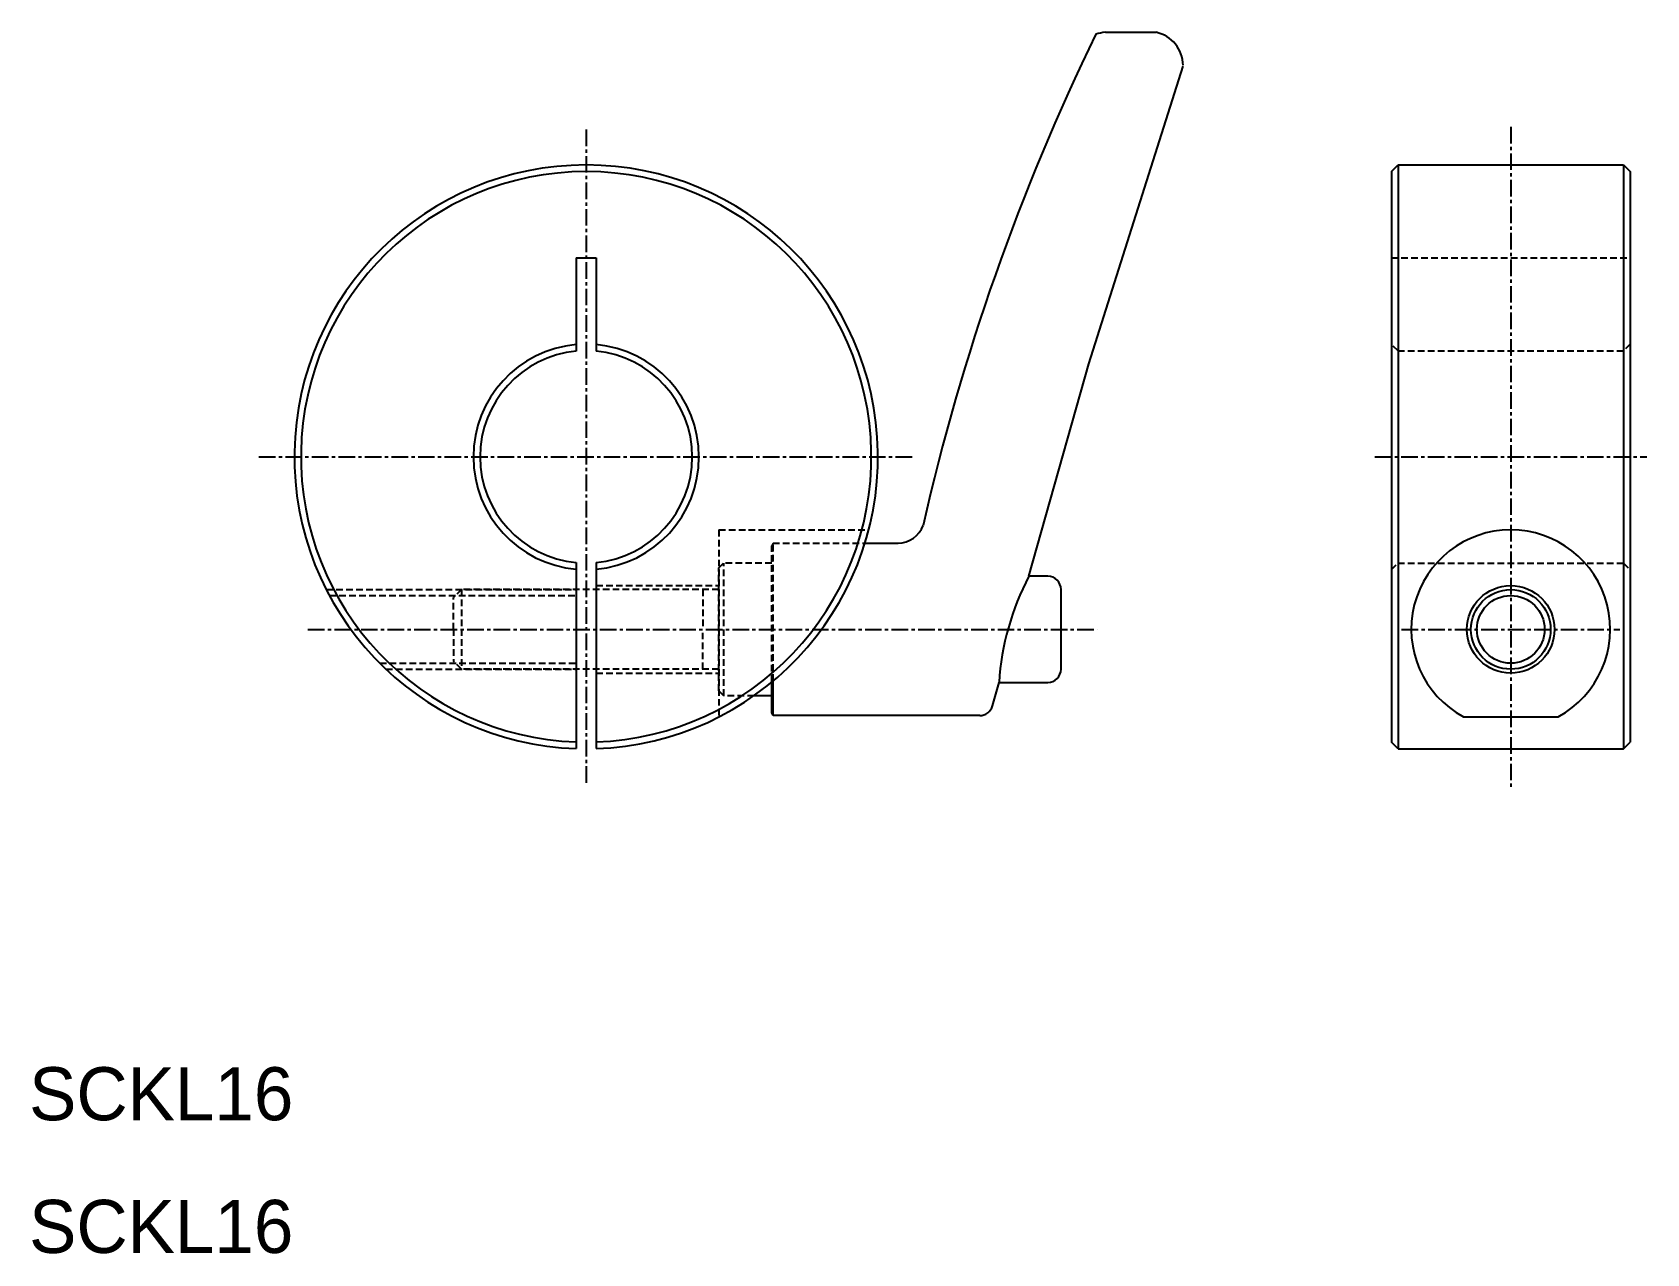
# Model space of a CAD drawing. Extents: x 10 to 132, y 10 to 102.
import ezdxf

# ---------------------------------------------------------------- set-up
doc = ezdxf.new("R2010")
doc.units = 0
doc.linetypes.add('CENTER', pattern=[2, 1.25, -0.25, 0.25, -0.25])
doc.linetypes.add('DASHED', pattern=[0.75, 0.5, -0.25])
doc.layers.get('0').update_dxf_attribs({"linetype": 'CONTINUOUS'})
doc.layers.add('CENTER', color=1, linetype='CENTER')

msp = doc.modelspace()

# ---------------------------------------------------------------- linework, layer by layer
at = {"color": 7, "linetype": 'CONTINUOUS'}
for p, q in [((91.1409528901022, 102.0000000098167), (94.9663026580805, 102.0000000107811)), ((89.88697437425178, 76.99999991314849), (97.00000065651341, 99.45796732259068)), ((112.7039548544262, 91.5), (113.2039548544262, 91.99999999999964)), ((112.7039548544258, 91.5), (112.7039548544262, 48.49999900000205)), ((113.2039548544262, 92), (113.203954854426, 47.99999999999966)), ((113.2039548544262, 92), (130.2039548544259, 92)), ((130.2039548544259, 92), (130.2039548544259, 48)), ((130.2039548544259, 92), (130.7039548544262, 91.5)), ((130.7039548544262, 91.5), (130.7039548544262, 48.49999999999965)), ((51.24999999999977, 85), (51.24999999999968, 77.96476600000015)), ((51.24999999999977, 85), (52.75, 85)), ((52.75, 85), (52.75, 77.96476600000015)), ((85.38212010502026, 60.99999998895293), (89.88697437425213, 76.99999991314985)), ((72.96676289374889, 63.50000000000012), (75.5091792783598, 63.50000000000012)), ((51.24999999999977, 62.03523383896254), (51.24999999999968, 48.01278780745485)), ((52.75, 62.03523383896254), (52.75, 48.01278780745485)), ((86.79999985422742, 60.99999998895293), (85.38212010502026, 60.99999998895293)), ((87.79999985422742, 54.00000004104265), (87.79999985422742, 59.99999998895294)), ((66, 50.70076288637046), (66, 53.08034438775194)), ((66.0858075727233, 50.5), (66.0858075727233, 53.11248704767525)), ((82.63105706543242, 51.22898380252848), (83.12969269672914, 53.00000004104254)), ((83.12969269672914, 53.00000004104254), (86.79999985422742, 53.00000004104254)), ((66, 52), (64.66397512864151, 52)), ((66.0858075727233, 50.5), (66, 50.70076288637046)), ((81.66848227835973, 50.5), (66.0858075727233, 50.5)), ((118.1340996054141, 50.40408205773434), (125.2738101034381, 50.40408205773434)), ((113.2039548544262, 48), (112.7039538544261, 48.5)), ((113.2039548544262, 48), (130.2039548544259, 48)), ((130.2039548544259, 48), (130.7039548544262, 48.5))]:
    msp.add_line(p, q, dxfattribs=at)
at = {"color": 3, "linetype": 'DASHED'}
for p, q in [((112.7039548544262, 85), (130.7039548544262, 85)), ((113.2039548544262, 78), (112.7039558544262, 78.49999899999983)), ((113.2039548544262, 78), (130.2039548544259, 78)), ((130.703954854426, 78.50000039999975), (130.2039548544259, 78)), ((62, 64.49999999999966), (62, 50.40408205773434)), ((62, 64.49999999999966), (73.3014084041408, 64.5)), ((66.08580757272341, 63.50000000000012), (66, 63.29923711362955)), ((66, 53.08034438775194), (66, 63.29923711362955)), ((66.08580757272341, 63.50000000000012), (72.96676289374889, 63.50000000000012)), ((66.0858075727233, 53.11841904927894), (66.08580757272341, 63.50000000000012)), ((62, 61.63414408212315), (62.3658559178767, 62)), ((62, 52.36585591787662), (62, 61.63414408212315)), ((62.3658559178767, 52), (62.3658559178767, 62)), ((66, 62), (62.3658559178767, 62)), ((112.7039548544262, 61.50000050000023), (113.203953854426, 62)), ((113.203953854426, 62), (130.2039548544259, 62)), ((130.2039548544259, 62), (130.7039548544262, 61.50000149999431)), ((32.4040820577345, 60), (51.24999999999977, 60)), ((42.60000000000002, 60), (42, 59.39999999999992)), ((42.60000000000002, 60), (42.60000000000002, 54)), ((62, 60), (42.60000000000002, 60)), ((52.75, 60.29999999999995), (62, 60.29999999999995)), ((60.80000000000009, 60), (60.80000000000009, 57)), ((32.64031250252211, 59.54999999999995), (51.24999999999977, 59.54999999999995)), ((42, 57), (42, 59.39999999999992)), ((42, 57), (42, 54.60000000000014)), ((60.80000000000009, 54), (60.80000000000009, 57)), ((36.437304218099, 54.44999999999976), (51.24999999999977, 54.44999999999976)), ((36.9003311294584, 54), (51.24999999999977, 53.99999999999966)), ((42.60000000000002, 54), (42, 54.60000000000014)), ((62, 54), (42.60000000000002, 54)), ((52.75, 53.69999999999976), (62, 53.69999999999976)), ((62, 52.36585591787662), (62.3658559178767, 52)), ((64.66397512864151, 52), (62.3658559178767, 52))]:
    msp.add_line(p, q, dxfattribs=at)
at = {"color": 7, "linetype": 'CONTINUOUS'}
for radius in [3.299999999999998, 2.549999999999998]:
    msp.add_circle((121.7039548544259, 57), radius, dxfattribs=at)
at = {"color": 3, "linetype": 'CONTINUOUS'}
msp.add_circle((121.7039548544259, 57), 3, dxfattribs=at)
at = {"color": 7, "linetype": 'CONTINUOUS'}
for centre, radius, start, end in [((244.4296534159215, 26.84954495921556), 171.2988157684515, 154.0310662892539, 167.1877101342005), ((91.94737527834889, 96.05444007556906), 6, 97.72414198670283, 104.6824585682859), ((94.422101470536, 99.47998804755974), 2.578103028837964, 0.7205068611403587, 77.81400389794224), ((52, 70), 22, 271.9536437529213, 268.0463562470782), ((52, 70), 21.49999999999999, 271.9990955641212, 268.0009044358778), ((52, 70), 8.5, 95.06209499999999, 264.9379), ((52, 70), 8, 95.37937799999948, 264.6206299999994), ((52, 70), 8.5, 275.0620900000001, 84.9379099999999), ((52, 70), 8, 275.3793799999991, 84.62062099999989), ((75.5091792783598, 65.5), 2, 270, 340.6210129999994), ((121.7039548544259, 57), 7.5, 298.4232225205729, 241.5767774794267), ((102.813373411161, 51.77508156567364), 19.72175731873313, 152.1114386090248, 176.4390667802589), ((86.79999985422742, 59.99999998895294), 1, 0, 90), ((86.79999985422742, 54.00000004104265), 1, 270, 0), ((81.66848227835973, 51.5), 1, 270, 344.2752545372405)]:
    msp.add_arc(centre, radius, start, end, dxfattribs=at)
at = {"layer": 'CENTER', "color": 1, "linetype": 'CENTER'}
for p, q in [((52, 94.67614193795373), (52, 45.32385806204604)), ((121.7039548544259, 94.87351483066362), (121.7039548544259, 45.12648516933632)), ((27.3238580620463, 70), (76.6761419379537, 70)), ((111.4539548544259, 70), (131.9539548544262, 70)), ((31.02592121350639, 57), (90.53232889933653, 57.00000001499763)), ((113.4789548544262, 57), (129.9289548544261, 57))]:
    msp.add_line(p, q, dxfattribs=at)

# ---------------------------------------------------------------- texts
at = {"color": 7, "linetype": 'CONTINUOUS'}
for p in [(10, 20), (10, 10)]:
    msp.add_text('SCKL16', height=4, dxfattribs=at).set_placement(p)

doc.saveas('drawing.dxf')
